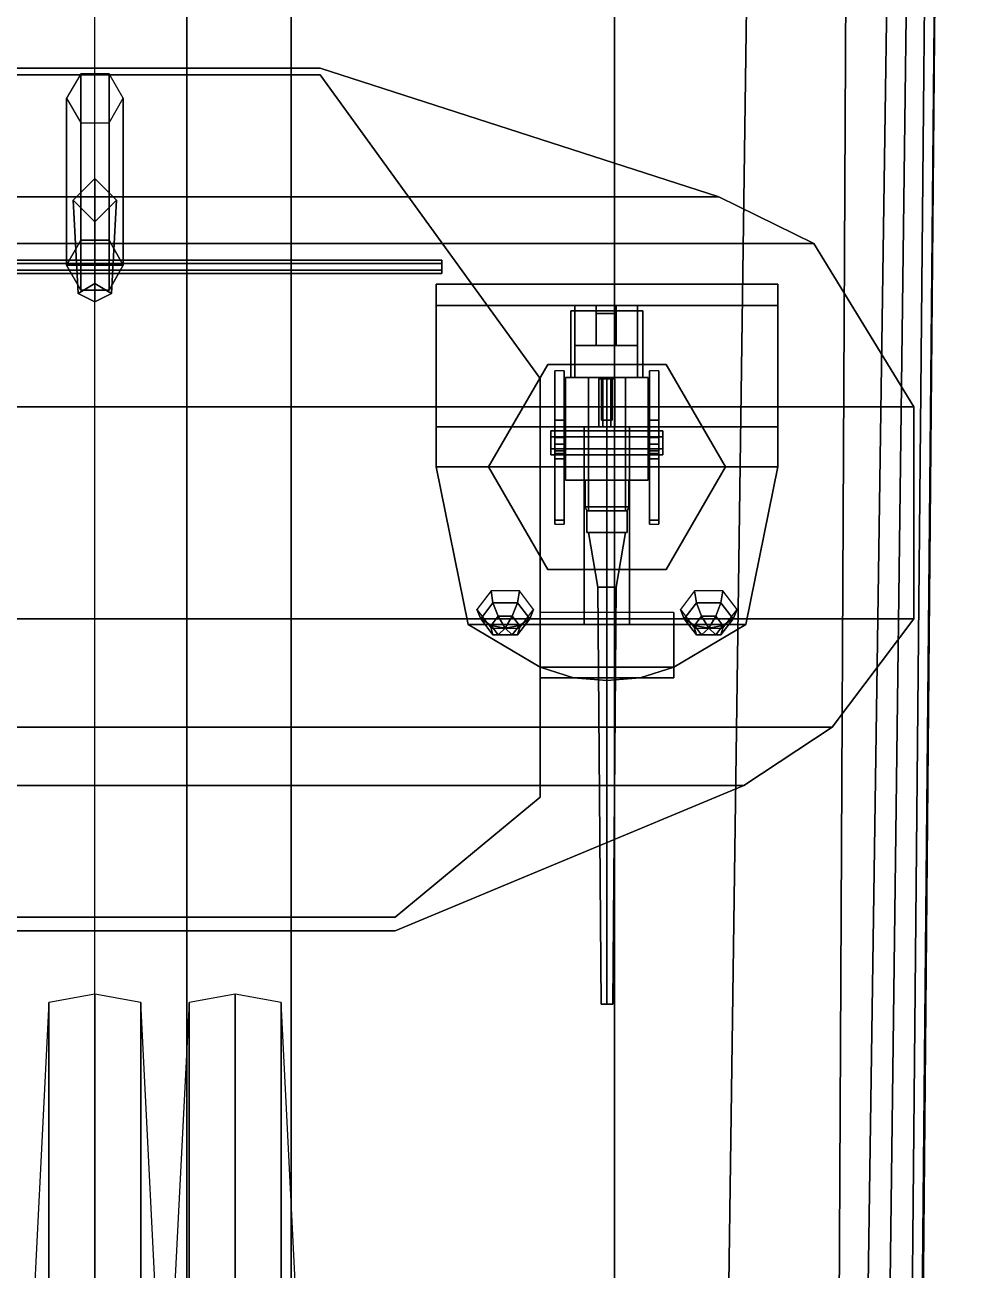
# Model space of a CAD drawing. Header units: millimetres. Extents: x -41 to 37, y -61 to 81.
# Drawn here: x -0.42 to 5.31, y -19.18 to -11.72 of the extents above; entities that cross this region are included whole.
import ezdxf

# ---------------------------------------------------------------- set-up
doc = ezdxf.new("R2010")
doc.units = ezdxf.units.MM
for name, color, linetype in [('barrel', 1, 'Continuous'), ('drawing', 9, 'Continuous'), ('h1_2', 7, 'Continuous'), ('h2_2', 4, 'Continuous'), ('sleeve', 5, 'Continuous'), ('turret', 2, 'Continuous')]:
    doc.layers.add(name, color=color, linetype=linetype)
picture_1 = doc.add_image_def('image1.gif', size_in_pixel=(2365, 2885))

msp = doc.modelspace()

# ---------------------------------------------------------------- linework, layer by layer
at = {"layer": 'barrel'}
for points in [[(3.006, -13.402, 7.028), (3.006, -13.402, 6.572), (2.878, -13.402, 6.572), (2.878, -13.402, 7.028)], [(2.878, -13.402, 6.572), (2.878, -13.642, 6.572), (2.878, -13.642, 7.028), (2.878, -13.402, 7.028)], [(3.006, -13.402, 6.572), (3.006, -13.642, 6.572), (2.878, -13.642, 6.572), (2.878, -13.402, 6.572)], [(2.878, -13.402, 7.028), (2.878, -13.642, 7.028), (3.006, -13.642, 7.028), (3.006, -13.402, 7.028)], [(3.006, -13.642, 7.028), (3.006, -13.642, 6.572), (3.006, -13.402, 6.572), (3.006, -13.402, 7.028)], [(3.126, -13.402, 6.572), (3.126, -13.642, 6.572), (3.126, -13.642, 7.028), (3.126, -13.402, 7.028)], [(3.254, -13.402, 7.028), (3.254, -13.402, 6.572), (3.126, -13.402, 6.572), (3.126, -13.402, 7.028)], [(3.254, -13.402, 6.572), (3.254, -13.642, 6.572), (3.126, -13.642, 6.572), (3.126, -13.402, 6.572)], [(3.126, -13.402, 7.028), (3.126, -13.642, 7.028), (3.254, -13.642, 7.028), (3.254, -13.402, 7.028)], [(3.254, -13.642, 7.028), (3.254, -13.642, 6.572), (3.254, -13.402, 6.572), (3.254, -13.402, 7.028)], [(3.126, -13.45, 6.572), (3.126, -13.642, 6.572), (3.006, -13.642, 6.572), (3.006, -13.45, 6.572)], [(3.126, -13.45, 6.636), (3.126, -13.45, 6.572), (3.006, -13.45, 6.572), (3.006, -13.45, 6.636)], [(3.006, -13.45, 6.636), (3.006, -13.642, 6.636), (3.126, -13.642, 6.636), (3.126, -13.45, 6.636)], [(2.878, -13.642, 6.572), (2.878, -13.834, 6.572), (2.878, -13.834, 7.028), (2.878, -13.642, 7.028)], [(3.254, -13.642, 6.572), (3.254, -13.834, 6.572), (2.878, -13.834, 6.572), (2.878, -13.642, 6.572)], [(2.878, -13.642, 7.028), (2.878, -13.834, 7.028), (3.254, -13.834, 7.028), (3.254, -13.642, 7.028)], [(3.126, -13.642, 7.028), (3.126, -13.642, 6.636), (3.006, -13.642, 6.636), (3.002, -13.642, 7.028)], [(3.254, -13.834, 7.028), (3.254, -13.834, 6.572), (3.254, -13.642, 6.572), (3.254, -13.642, 7.028)], [(2.878, -13.834, 7.028), (2.878, -13.834, 6.572), (3.254, -13.834, 6.572), (3.254, -13.834, 7.028)], [(2.9591, -14.634, 6.692), (2.9591, -14.634, 6.82), (2.9591, -13.834, 6.82), (2.9591, -13.834, 6.692)], [(3.07, -14.634, 6.628), (2.9591, -14.634, 6.692), (2.9591, -13.834, 6.692), (3.07, -13.834, 6.628)], [(2.9591, -14.634, 6.82), (3.07, -14.634, 6.884), (3.07, -13.834, 6.884), (2.9591, -13.834, 6.82)], [(3.07, -14.09, 6.892), (3.038, -14.09, 6.924), (3.038, -13.834, 6.924), (3.07, -13.834, 6.892)], [(3.038, -14.09, 6.924), (3.07, -14.09, 6.956), (3.07, -13.834, 6.956), (3.038, -13.834, 6.924)], [(3.102, -14.09, 6.924), (3.07, -14.09, 6.892), (3.07, -13.834, 6.892), (3.102, -13.834, 6.924)], [(3.07, -14.09, 6.956), (3.102, -14.09, 6.924), (3.102, -13.834, 6.924), (3.07, -13.834, 6.956)], [(3.1809, -14.634, 6.692), (3.07, -14.634, 6.628), (3.07, -13.834, 6.628), (3.1809, -13.834, 6.692)], [(3.07, -14.634, 6.884), (3.1809, -14.634, 6.82), (3.1809, -13.834, 6.82), (3.07, -13.834, 6.884)], [(3.1809, -14.634, 6.82), (3.1809, -14.634, 6.692), (3.1809, -13.834, 6.692), (3.1809, -13.834, 6.82)], [(3.0146, -15.09, 6.788), (3.07, -15.09, 6.82), (3.07, -14.762, 6.884), (2.9591, -14.762, 6.82)], [(3.0146, -15.09, 6.724), (3.0146, -15.09, 6.788), (2.9591, -14.762, 6.82), (2.9591, -14.762, 6.692)], [(3.07, -15.09, 6.692), (3.0146, -15.09, 6.724), (2.9591, -14.762, 6.692), (3.07, -14.762, 6.628)], [(3.1254, -15.09, 6.724), (3.07, -15.09, 6.692), (3.07, -14.762, 6.628), (3.1809, -14.762, 6.692)], [(3.07, -15.09, 6.82), (3.1254, -15.09, 6.788), (3.1809, -14.762, 6.82), (3.07, -14.762, 6.884)], [(3.1254, -15.09, 6.788), (3.1254, -15.09, 6.724), (3.1809, -14.762, 6.692), (3.1809, -14.762, 6.82)], [(3.0146, -15.09, 6.724), (3.07, -15.09, 6.692), (3.07, -17.59, 6.716), (3.0354, -17.59, 6.736)], [(3.0146, -15.09, 6.788), (3.0146, -15.09, 6.724), (3.0354, -17.59, 6.736), (3.0354, -17.59, 6.776)], [(3.07, -15.09, 6.82), (3.0146, -15.09, 6.788), (3.0354, -17.59, 6.776), (3.07, -17.59, 6.796)], [(3.07, -15.09, 6.692), (3.1254, -15.09, 6.724), (3.1046, -17.59, 6.736), (3.07, -17.59, 6.716)], [(3.1254, -15.09, 6.788), (3.07, -15.09, 6.82), (3.07, -17.59, 6.796), (3.1046, -17.59, 6.776)], [(3.1254, -15.09, 6.724), (3.1254, -15.09, 6.788), (3.1046, -17.59, 6.776), (3.1046, -17.59, 6.736)], [(3.1046, -17.59, 6.736), (3.0354, -17.59, 6.776), (3.0354, -17.59, 6.736), (3.07, -17.59, 6.716)], [(3.1046, -17.59, 6.776), (3.07, -17.59, 6.796), (3.0354, -17.59, 6.776), (3.1046, -17.59, 6.736)]]:
    msp.add_3dface(points, dxfattribs=at)
at = {"layer": 'h1_2'}
for points in [[(-5.0992, -4.3979, 2.6441), (-4.9663, -19.4109, 2.6441), (4.9663, -19.4109, 2.6441), (5.0992, -4.3979, 2.6441)], [(0.5508, -4.3979, -3.5945), (0.5508, -19.4109, -3.4616), (0, -19.4109, -3.623), (0, -4.3979, -3.623)], [(1.1775, -4.3979, -3.4901), (1.1775, -19.4109, -3.2622), (0.5508, -19.4109, -3.4616), (0.5508, -4.3979, -3.5945)], [(3.1146, -4.3979, -3.0248), (3.1146, -19.4109, -2.6545), (1.1775, -19.4109, -3.2622), (1.1775, -4.3979, -3.4901)], [(4.0072, -4.3979, -2.6735), (3.7983, -19.4109, -2.3411), (3.1146, -19.4109, -2.6545), (3.1146, -4.3979, -3.0248)], [(4.5389, -4.3979, -2.2082), (4.463, -19.4109, -1.7619), (3.7983, -19.4109, -2.3411), (4.0072, -4.3979, -2.6735)], [(4.8523, -4.3979, -1.6574), (4.6339, -19.4109, -1.534), (4.463, -19.4109, -1.7619), (4.5389, -4.3979, -2.2082)], [(4.9568, -4.3979, -1.3441), (4.7668, -19.4109, -1.2871), (4.6339, -19.4109, -1.534), (4.8523, -4.3979, -1.6574)], [(5.0422, -4.3979, -0.8218), (4.8998, -19.4109, -0.5654), (4.7668, -19.4109, -1.2871), (4.9568, -4.3979, -1.3441)], [(4.9663, -19.4109, 2.6441), (4.8998, -19.4109, -0.5654), (5.0422, -4.3979, -0.8218), (5.0992, -4.3979, 2.6441)], [(5.1, -4.4, 2.8401), (5.1, -4.4, 3.94), (4.96, -19.41, 3.94), (4.96, -19.41, 2.84)], [(4.96, -19.41, 2.84), (4.96, -19.41, 3.94), (5.1, -4.4, 3.94), (5.1, -4.4, 2.8401)], [(-1.35, -11.98, 5.1), (-3.75, -12.75, 5.1), (3.74, -12.75, 5.1), (1.35, -11.98, 5.1)], [(1.35, -11.98, 5.1), (1.35, -11.98, 6.08), (-1.35, -11.98, 6.08), (-1.35, -11.98, 5.1)], [(-1.35, -11.98, 5.1), (-1.35, -11.98, 6.08), (1.35, -11.98, 6.08), (1.35, -11.98, 5.1)], [(-0.085, -12.0128, 5.1), (-0.17, -12.16, 5.1), (-0.17, -13.16, 13.83), (-0.085, -13.01, 13.83)], [(0.085, -12.0128, 5.1), (-0.085, -12.0128, 5.1), (-0.085, -13.01, 13.83), (0.085, -13.01, 13.83)], [(0.17, -12.16, 5.1), (0.085, -12.0128, 5.1), (0.085, -13.01, 13.83), (0.17, -13.16, 13.83)], [(3.74, -12.75, 5.1), (3.74, -12.75, 6.08), (1.35, -11.98, 6.08), (1.35, -11.98, 5.1)], [(1.35, -11.98, 5.1), (1.35, -11.98, 6.08), (3.74, -12.75, 6.08), (3.74, -12.75, 5.1)], [(-1.35, -12.02, 5.1), (1.35, -12.02, 5.1), (1.35, -12.02, 2.64), (-1.35, -12.02, 2.64)], [(1.35, -12.02, 5.1), (2.67, -13.84, 5.1), (2.67, -13.84, 2.64), (1.35, -12.02, 2.64)], [(-0.17, -12.16, 5.1), (-0.085, -12.3072, 5.1), (-0.085, -13.31, 13.83), (-0.17, -13.16, 13.83)], [(0.085, -12.3072, 5.1), (0.17, -12.16, 5.1), (0.17, -13.16, 13.83), (0.085, -13.31, 13.83)], [(-0.085, -12.3072, 5.1), (0.085, -12.3072, 5.1), (0.085, -13.31, 13.83), (-0.085, -13.31, 13.83)], [(0, -12.64, 12.75), (-0.13, -12.77, 12.75), (-0.1, -13.33, 20.96), (0, -13.27, 20.96)], [(0, -12.9, 12.75), (-0.13, -12.77, 12.75), (0, -12.64, 12.75), (0.13, -12.77, 12.75)], [(0.13, -12.77, 12.75), (0, -12.64, 12.75), (0, -13.27, 20.96), (0.1, -13.33, 20.96)], [(-3.74, -12.75, 5.1), (-4.31, -13.03, 5.1), (4.31, -13.03, 5.1), (3.74, -12.75, 5.1)], [(4.31, -13.03, 5.1), (4.31, -13.03, 6.08), (3.74, -12.75, 6.08), (3.74, -12.75, 5.1)], [(3.74, -12.75, 5.1), (3.74, -12.75, 6.08), (4.31, -13.03, 6.08), (4.31, -13.03, 5.1)], [(-0.13, -12.77, 12.75), (0, -12.9, 12.75), (0, -13.38, 20.96), (-0.1, -13.33, 20.96)], [(0, -12.9, 12.75), (0.13, -12.77, 12.75), (0.1, -13.33, 20.96), (0, -13.38, 20.96)], [(-4.31, -13.03, 5.1), (-4.91, -14.01, 5.1), (4.91, -14.01, 5.1), (4.31, -13.03, 5.1)], [(0.17, -13.16, 13.83), (0.085, -13.01, 13.83), (-0.085, -13.01, 13.83), (-0.17, -13.16, 13.83)], [(4.31, -13.03, 5.1), (4.31, -13.03, 6.08), (4.91, -14.01, 6.08), (4.91, -14.01, 5.1)], [(4.91, -14.01, 5.1), (4.91, -14.01, 6.08), (4.31, -13.03, 6.08), (4.31, -13.03, 5.1)], [(2.08, -13.13, 18.62), (2.08, -13.15, 18.5854), (-2.08, -13.15, 18.5854), (-2.08, -13.13, 18.62)], [(2.08, -13.15, 18.6546), (2.08, -13.13, 18.62), (-2.08, -13.13, 18.62), (-2.08, -13.15, 18.6546)], [(2.08, -13.19, 18.5854), (2.08, -13.15, 18.5854), (2.08, -13.13, 18.62), (2.08, -13.21, 18.62)], [(2.08, -13.21, 18.62), (2.08, -13.13, 18.62), (2.08, -13.15, 18.6546), (2.08, -13.19, 18.6546)], [(2.08, -13.15, 18.5854), (2.08, -13.19, 18.5854), (-2.08, -13.19, 18.5854), (-2.08, -13.15, 18.5854)], [(2.08, -13.19, 18.6546), (2.08, -13.15, 18.6546), (-2.08, -13.15, 18.6546), (-2.08, -13.19, 18.6546)], [(2.08, -13.19, 18.5854), (2.08, -13.21, 18.62), (-2.08, -13.21, 18.62), (-2.08, -13.19, 18.5854)], [(2.08, -13.21, 18.62), (2.08, -13.19, 18.6546), (-2.08, -13.19, 18.6546), (-2.08, -13.21, 18.62)], [(0.085, -13.31, 13.83), (0.17, -13.16, 13.83), (-0.17, -13.16, 13.83), (-0.085, -13.31, 13.83)], [(0.1, -13.33, 20.96), (0, -13.27, 20.96), (-0.1, -13.33, 20.96), (0, -13.38, 20.96)], [(2.67, -13.84, 5.1), (2.67, -16.35, 5.1), (2.67, -16.35, 2.64), (2.67, -13.84, 2.64)], [(-4.91, -14.01, 5.1), (-4.91, -15.28, 5.1), (4.91, -15.28, 5.1), (4.91, -14.01, 5.1)], [(4.91, -14.01, 5.1), (4.91, -14.01, 6.08), (4.91, -15.28, 6.08), (4.91, -15.28, 5.1)], [(4.91, -15.28, 5.1), (4.91, -15.28, 6.08), (4.91, -14.01, 6.08), (4.91, -14.01, 5.1)], [(-4.91, -15.28, 5.1), (-4.42, -15.93, 5.1), (4.42, -15.93, 5.1), (4.91, -15.28, 5.1)], [(4.42, -15.93, 5.1), (4.42, -15.93, 6.08), (4.91, -15.28, 6.08), (4.91, -15.28, 5.1)], [(4.91, -15.28, 5.1), (4.91, -15.28, 6.08), (4.42, -15.93, 6.08), (4.42, -15.93, 5.1)], [(-4.42, -15.93, 5.1), (-3.89, -16.28, 5.1), (3.89, -16.28, 5.1), (4.42, -15.93, 5.1)], [(3.89, -16.28, 5.1), (3.89, -16.28, 6.08), (4.42, -15.93, 6.08), (4.42, -15.93, 5.1)], [(4.42, -15.93, 5.1), (4.42, -15.93, 6.08), (3.89, -16.28, 6.08), (3.89, -16.28, 5.1)], [(-3.89, -16.28, 5.1), (-1.8, -17.15, 5.1), (1.8, -17.15, 5.1), (3.89, -16.28, 5.1)], [(3.89, -16.28, 5.1), (3.89, -16.28, 6.08), (1.8, -17.15, 6.08), (1.8, -17.15, 5.1)], [(1.8, -17.15, 5.1), (1.8, -17.15, 6.08), (3.89, -16.28, 6.08), (3.89, -16.28, 5.1)], [(2.67, -16.35, 5.1), (1.8, -17.07, 5.1), (1.8, -17.07, 2.64), (2.67, -16.35, 2.64)], [(-1.8, -17.07, 2.64), (1.8, -17.07, 2.64), (1.8, -17.07, 5.1), (-1.8, -17.07, 5.1)], [(1.8, -17.15, 5.1), (1.8, -17.15, 6.08), (-1.8, -17.15, 6.08), (-1.8, -17.15, 5.1)], [(-1.8, -17.15, 5.1), (-1.8, -17.15, 6.08), (1.8, -17.15, 6.08), (1.8, -17.15, 5.1)]]:
    msp.add_3dface(points, dxfattribs=at)
at = {"layer": 'h2_2'}
msp.add_3dface([(-0.5508, -4.3979, -3.5945), (-0.5508, -19.4109, -3.4616), (0, -19.4109, -3.623), (0, -4.3979, -3.623)], dxfattribs=at)
at = {"layer": 'sleeve'}
for points in [[(2.854, -13.434, 6.436), (2.854, -13.834, 6.436), (2.854, -13.834, 6.572), (2.854, -13.434, 6.572)], [(3.286, -13.434, 6.436), (3.286, -13.834, 6.436), (2.854, -13.834, 6.436), (2.854, -13.434, 6.436)], [(3.286, -13.434, 6.572), (3.286, -13.434, 6.436), (2.854, -13.434, 6.436), (2.854, -13.434, 6.572)], [(2.854, -13.434, 6.572), (2.854, -13.834, 6.572), (3.286, -13.834, 6.572), (3.286, -13.434, 6.572)], [(3.286, -13.834, 6.572), (3.286, -13.834, 6.436), (3.286, -13.434, 6.436), (3.286, -13.434, 6.572)], [(2.822, -13.834, 6.468), (2.822, -14.45, 6.468), (2.822, -14.45, 6.924), (2.822, -13.834, 6.924)], [(3.318, -13.834, 6.924), (3.318, -13.834, 6.468), (2.822, -13.834, 6.468), (2.822, -13.834, 6.924)], [(3.318, -13.834, 6.468), (3.318, -14.45, 6.468), (2.822, -14.45, 6.468), (2.822, -13.834, 6.468)], [(2.822, -13.834, 6.924), (2.822, -14.45, 6.924), (3.318, -14.45, 6.924), (3.318, -13.834, 6.924)], [(2.854, -13.834, 6.572), (2.854, -13.834, 6.436), (3.286, -13.834, 6.436), (3.286, -13.834, 6.572)], [(3.022, -13.842, 6.924), (3.118, -13.842, 6.924), (3.094, -13.842, 6.8824), (3.046, -13.842, 6.8824)], [(3.046, -13.842, 6.9656), (3.094, -13.842, 6.9656), (3.118, -13.842, 6.924), (3.022, -13.842, 6.924)], [(3.046, -14.13, 6.8824), (3.022, -14.13, 6.924), (3.022, -13.842, 6.924), (3.046, -13.842, 6.8824)], [(3.022, -14.13, 6.924), (3.046, -14.13, 6.9656), (3.046, -13.842, 6.9656), (3.022, -13.842, 6.924)], [(3.094, -14.13, 6.8824), (3.046, -14.13, 6.8824), (3.046, -13.842, 6.8824), (3.094, -13.842, 6.8824)], [(3.046, -14.13, 6.9656), (3.094, -14.13, 6.9656), (3.094, -13.842, 6.9656), (3.046, -13.842, 6.9656)], [(3.118, -14.13, 6.924), (3.094, -14.13, 6.8824), (3.094, -13.842, 6.8824), (3.118, -13.842, 6.924)], [(3.094, -14.13, 6.9656), (3.118, -14.13, 6.924), (3.118, -13.842, 6.924), (3.094, -13.842, 6.9656)], [(3.318, -14.45, 6.924), (3.318, -14.45, 6.468), (3.318, -13.834, 6.468), (3.318, -13.834, 6.924)], [(2.734, -14.19, 6.6776), (2.734, -14.262, 6.6776), (2.734, -14.298, 6.74), (2.734, -14.154, 6.74)], [(2.734, -14.154, 6.74), (2.734, -14.298, 6.74), (2.734, -14.262, 6.8024), (2.734, -14.19, 6.8024)], [(2.734, -14.19, 6.6776), (2.734, -14.154, 6.74), (3.406, -14.154, 6.74), (3.406, -14.19, 6.6776)], [(2.734, -14.154, 6.74), (2.734, -14.19, 6.8024), (3.406, -14.19, 6.8024), (3.406, -14.154, 6.74)], [(3.046, -14.13, 6.8824), (3.094, -14.13, 6.8824), (3.118, -14.13, 6.924), (3.022, -14.13, 6.924)], [(3.022, -14.13, 6.924), (3.118, -14.13, 6.924), (3.094, -14.13, 6.9656), (3.046, -14.13, 6.9656)], [(3.406, -14.154, 6.74), (3.406, -14.298, 6.74), (3.406, -14.262, 6.6776), (3.406, -14.19, 6.6776)], [(3.406, -14.19, 6.8024), (3.406, -14.262, 6.8024), (3.406, -14.298, 6.74), (3.406, -14.154, 6.74)], [(2.734, -14.262, 6.6776), (2.734, -14.19, 6.6776), (3.406, -14.19, 6.6776), (3.406, -14.262, 6.6776)], [(2.734, -14.19, 6.8024), (2.734, -14.262, 6.8024), (3.406, -14.262, 6.8024), (3.406, -14.19, 6.8024)], [(2.734, -14.298, 6.74), (2.734, -14.262, 6.6776), (3.406, -14.262, 6.6776), (3.406, -14.298, 6.74)], [(2.734, -14.262, 6.8024), (2.734, -14.298, 6.74), (3.406, -14.298, 6.74), (3.406, -14.262, 6.8024)], [(2.822, -14.45, 6.924), (2.822, -14.45, 6.468), (3.318, -14.45, 6.468), (3.318, -14.45, 6.924)], [(2.9384, -14.61, 6.832), (3.07, -14.61, 6.908), (3.07, -14.45, 6.908), (2.9384, -14.45, 6.832)], [(2.9384, -14.61, 6.68), (2.9384, -14.61, 6.832), (2.9384, -14.45, 6.832), (2.9384, -14.45, 6.68)], [(3.07, -14.61, 6.604), (2.9384, -14.61, 6.68), (2.9384, -14.45, 6.68), (3.07, -14.45, 6.604)], [(3.2016, -14.61, 6.68), (3.07, -14.61, 6.604), (3.07, -14.45, 6.604), (3.2016, -14.45, 6.68)], [(3.07, -14.61, 6.908), (3.2016, -14.61, 6.832), (3.2016, -14.45, 6.832), (3.07, -14.45, 6.908)], [(3.2016, -14.61, 6.832), (3.2016, -14.61, 6.68), (3.2016, -14.45, 6.68), (3.2016, -14.45, 6.832)], [(2.9488, -14.634, 6.826), (3.07, -14.634, 6.896), (3.07, -14.61, 6.908), (2.9384, -14.61, 6.832)], [(2.9488, -14.634, 6.686), (2.9488, -14.634, 6.826), (2.9384, -14.61, 6.832), (2.9384, -14.61, 6.68)], [(3.07, -14.634, 6.616), (2.9488, -14.634, 6.686), (2.9384, -14.61, 6.68), (3.07, -14.61, 6.604)], [(3.1912, -14.634, 6.686), (3.07, -14.634, 6.616), (3.07, -14.61, 6.604), (3.2016, -14.61, 6.68)], [(3.07, -14.634, 6.896), (3.1912, -14.634, 6.826), (3.2016, -14.61, 6.832), (3.07, -14.61, 6.908)], [(3.1912, -14.634, 6.826), (3.1912, -14.634, 6.686), (3.2016, -14.61, 6.68), (3.2016, -14.61, 6.832)], [(2.9488, -14.762, 6.826), (3.07, -14.762, 6.896), (3.07, -14.634, 6.896), (2.9488, -14.634, 6.826)], [(2.9488, -14.762, 6.686), (2.9488, -14.762, 6.826), (2.9488, -14.634, 6.826), (2.9488, -14.634, 6.686)], [(3.07, -14.762, 6.616), (2.9488, -14.762, 6.686), (2.9488, -14.634, 6.686), (3.07, -14.634, 6.616)], [(3.1912, -14.762, 6.686), (3.07, -14.762, 6.616), (3.07, -14.634, 6.616), (3.1912, -14.634, 6.686)], [(3.07, -14.762, 6.896), (3.1912, -14.762, 6.826), (3.1912, -14.634, 6.826), (3.07, -14.634, 6.896)], [(3.1912, -14.762, 6.826), (3.1912, -14.762, 6.686), (3.1912, -14.634, 6.686), (3.1912, -14.634, 6.826)], [(3.07, -14.762, 6.616), (3.1912, -14.762, 6.686), (3.1912, -14.762, 6.826), (2.9488, -14.762, 6.686)], [(2.9488, -14.762, 6.686), (3.1912, -14.762, 6.826), (3.07, -14.762, 6.896), (2.9488, -14.762, 6.826)]]:
    msp.add_3dface(points, dxfattribs=at)
at = {"layer": 'turret'}
for points in [[(2.046, -13.274, 7.244), (2.046, -14.37, 7.116), (2.046, -14.37, 5.26), (2.046, -13.402, 5.26)], [(2.046, -13.402, 5.26), (2.046, -14.37, 5.26), (2.046, -14.37, 7.116), (2.046, -13.274, 7.244)], [(4.094, -13.274, 7.244), (4.094, -14.13, 7.144), (2.046, -14.13, 7.144), (2.046, -13.274, 7.244)], [(2.046, -13.274, 7.244), (2.046, -14.13, 7.144), (4.094, -14.13, 7.144), (4.094, -13.274, 7.244)], [(4.094, -13.402, 5.26), (4.094, -14.37, 5.26), (4.094, -14.37, 7.116), (4.094, -13.274, 7.244)], [(4.094, -13.274, 7.244), (4.094, -14.37, 7.116), (4.094, -14.37, 5.26), (4.094, -13.402, 5.26)], [(4.094, -13.402, 5.26), (4.094, -14.37, 5.26), (2.046, -14.37, 5.26), (2.046, -13.402, 5.26)], [(2.046, -13.402, 5.26), (2.046, -14.37, 5.26), (4.094, -14.37, 5.26), (4.094, -13.402, 5.26)], [(2.715, -13.7551, 5.1), (2.36, -14.37, 5.1), (2.36, -14.37, 5.26), (2.715, -13.7551, 5.26)], [(3.425, -13.7551, 5.1), (2.715, -13.7551, 5.1), (2.715, -13.7551, 5.26), (3.425, -13.7551, 5.26)], [(2.814, -14.274, 6.212), (2.814, -13.794, 5.26), (2.758, -13.794, 5.26), (2.758, -14.274, 6.212)], [(2.758, -13.794, 5.26), (2.758, -14.714, 5.26), (2.758, -14.69, 6.036), (2.758, -14.274, 6.212)], [(2.814, -14.69, 6.036), (2.814, -14.714, 5.26), (2.814, -13.794, 5.26), (2.814, -14.274, 6.212)], [(3.326, -13.794, 5.26), (3.326, -14.714, 5.26), (3.326, -14.69, 6.036), (3.326, -14.274, 6.212)], [(3.382, -14.274, 6.212), (3.382, -13.794, 5.26), (3.326, -13.794, 5.26), (3.326, -14.274, 6.212)], [(3.382, -14.69, 6.036), (3.382, -14.714, 5.26), (3.382, -13.794, 5.26), (3.382, -14.274, 6.212)], [(3.78, -14.37, 5.1), (3.425, -13.7551, 5.1), (3.425, -13.7551, 5.26), (3.78, -14.37, 5.26)], [(2.814, -14.09, 6.732), (2.814, -14.274, 6.308), (2.758, -14.274, 6.308), (2.758, -14.09, 6.732)], [(2.758, -14.274, 6.308), (2.758, -14.69, 6.308), (2.758, -14.322, 6.732), (2.758, -14.09, 6.732)], [(2.758, -14.09, 6.732), (2.758, -14.322, 6.732), (2.758, -14.29, 6.804), (2.758, -14.13, 6.78)], [(2.814, -14.13, 6.78), (2.814, -14.09, 6.732), (2.758, -14.09, 6.732), (2.758, -14.13, 6.78)], [(2.814, -14.322, 6.732), (2.814, -14.69, 6.308), (2.814, -14.274, 6.308), (2.814, -14.09, 6.732)], [(2.814, -14.29, 6.804), (2.814, -14.322, 6.732), (2.814, -14.09, 6.732), (2.814, -14.13, 6.78)], [(3.382, -14.13, 6.78), (3.382, -14.09, 6.732), (3.326, -14.09, 6.732), (3.326, -14.13, 6.78)], [(3.326, -14.09, 6.732), (3.326, -14.322, 6.732), (3.326, -14.29, 6.804), (3.326, -14.13, 6.78)], [(3.326, -14.274, 6.308), (3.326, -14.69, 6.308), (3.326, -14.322, 6.732), (3.326, -14.09, 6.732)], [(3.382, -14.09, 6.732), (3.382, -14.274, 6.308), (3.326, -14.274, 6.308), (3.326, -14.09, 6.732)], [(3.382, -14.29, 6.804), (3.382, -14.322, 6.732), (3.382, -14.09, 6.732), (3.382, -14.13, 6.78)], [(3.382, -14.322, 6.732), (3.382, -14.69, 6.308), (3.382, -14.274, 6.308), (3.382, -14.09, 6.732)], [(2.046, -14.13, 7.144), (2.046, -14.37, 7.116), (2.934, -14.37, 7.116), (2.934, -14.13, 7.144)], [(2.934, -14.13, 7.144), (2.934, -14.37, 7.116), (2.046, -14.37, 7.116), (2.046, -14.13, 7.144)], [(2.758, -14.13, 6.78), (2.758, -14.29, 6.804), (2.758, -14.234, 6.836), (2.758, -14.194, 6.828)], [(2.814, -14.194, 6.828), (2.814, -14.13, 6.78), (2.758, -14.13, 6.78), (2.758, -14.194, 6.828)], [(2.814, -14.234, 6.836), (2.814, -14.29, 6.804), (2.814, -14.13, 6.78), (2.814, -14.194, 6.828)], [(3.206, -14.13, 7.144), (3.206, -14.37, 7.116), (4.094, -14.37, 7.116), (4.094, -14.13, 7.144)], [(4.094, -14.13, 7.144), (4.094, -14.37, 7.116), (3.206, -14.37, 7.116), (3.206, -14.13, 7.144)], [(3.382, -14.194, 6.828), (3.382, -14.13, 6.78), (3.326, -14.13, 6.78), (3.326, -14.194, 6.828)], [(3.326, -14.13, 6.78), (3.326, -14.29, 6.804), (3.326, -14.234, 6.836), (3.326, -14.194, 6.828)], [(3.382, -14.234, 6.836), (3.382, -14.29, 6.804), (3.382, -14.13, 6.78), (3.382, -14.194, 6.828)], [(2.758, -14.194, 6.828), (2.758, -14.234, 6.836), (2.814, -14.234, 6.836), (2.814, -14.194, 6.828)], [(2.758, -14.234, 6.836), (2.758, -14.29, 6.804), (2.814, -14.29, 6.804), (2.814, -14.234, 6.836)], [(3.326, -14.194, 6.828), (3.326, -14.234, 6.836), (3.382, -14.234, 6.836), (3.382, -14.194, 6.828)], [(3.326, -14.234, 6.836), (3.326, -14.29, 6.804), (3.382, -14.29, 6.804), (3.382, -14.234, 6.836)], [(2.814, -14.274, 6.308), (2.814, -14.274, 6.212), (2.758, -14.274, 6.212), (2.758, -14.274, 6.308)], [(2.758, -14.274, 6.212), (2.758, -14.69, 6.036), (2.758, -14.69, 6.308), (2.758, -14.274, 6.308)], [(2.758, -14.29, 6.804), (2.758, -14.322, 6.732), (2.814, -14.322, 6.732), (2.814, -14.29, 6.804)], [(2.758, -14.322, 6.732), (2.758, -14.69, 6.308), (2.814, -14.69, 6.308), (2.814, -14.322, 6.732)], [(2.814, -14.69, 6.308), (2.814, -14.69, 6.036), (2.814, -14.274, 6.212), (2.814, -14.274, 6.308)], [(3.382, -14.274, 6.308), (3.382, -14.274, 6.212), (3.326, -14.274, 6.212), (3.326, -14.274, 6.308)], [(3.326, -14.274, 6.212), (3.326, -14.69, 6.036), (3.326, -14.69, 6.308), (3.326, -14.274, 6.308)], [(3.326, -14.29, 6.804), (3.326, -14.322, 6.732), (3.382, -14.322, 6.732), (3.382, -14.29, 6.804)], [(3.326, -14.322, 6.732), (3.326, -14.69, 6.308), (3.382, -14.69, 6.308), (3.382, -14.322, 6.732)], [(3.382, -14.69, 6.308), (3.382, -14.69, 6.036), (3.382, -14.274, 6.212), (3.382, -14.274, 6.308)], [(2.934, -14.37, 7.116), (2.934, -15.314, 6.3), (2.238, -15.314, 6.3), (2.046, -14.37, 7.116)], [(2.046, -14.37, 7.116), (2.238, -15.314, 6.3), (2.934, -15.314, 6.3), (2.934, -14.37, 7.116)], [(2.046, -14.37, 5.26), (2.238, -15.314, 5.26), (2.238, -15.314, 6.3), (2.046, -14.37, 7.116)], [(2.046, -14.37, 7.116), (2.238, -15.314, 6.3), (2.238, -15.314, 5.26), (2.046, -14.37, 5.26)], [(2.046, -14.37, 7.116), (2.238, -15.314, 6.3), (2.238, -15.314, 5.26), (2.046, -14.37, 5.26)], [(2.046, -14.37, 5.26), (2.238, -15.314, 5.26), (2.238, -15.314, 6.3), (2.046, -14.37, 7.116)], [(4.094, -14.37, 5.26), (3.902, -15.314, 5.26), (2.238, -15.314, 5.26), (2.046, -14.37, 5.26)], [(2.046, -14.37, 5.26), (2.238, -15.314, 5.26), (3.902, -15.314, 5.26), (4.094, -14.37, 5.26)], [(2.36, -14.37, 5.1), (2.715, -14.9849, 5.1), (2.715, -14.9849, 5.26), (2.36, -14.37, 5.26)], [(3.206, -14.37, 7.116), (3.206, -15.314, 6.3), (3.902, -15.314, 6.3), (4.094, -14.37, 7.116)], [(4.094, -14.37, 7.116), (3.902, -15.314, 6.3), (3.206, -15.314, 6.3), (3.206, -14.37, 7.116)], [(3.425, -14.9849, 5.1), (3.78, -14.37, 5.1), (3.78, -14.37, 5.26), (3.425, -14.9849, 5.26)], [(4.094, -14.37, 5.26), (3.902, -15.314, 5.26), (3.902, -15.314, 6.3), (4.094, -14.37, 7.116)], [(4.094, -14.37, 7.116), (3.902, -15.314, 6.3), (3.902, -15.314, 5.26), (4.094, -14.37, 5.26)], [(4.094, -14.37, 7.116), (3.902, -15.314, 6.3), (3.902, -15.314, 5.26), (4.094, -14.37, 5.26)], [(4.094, -14.37, 5.26), (3.902, -15.314, 5.26), (3.902, -15.314, 6.3), (4.094, -14.37, 7.116)], [(2.758, -14.69, 6.036), (2.758, -14.714, 5.26), (2.814, -14.714, 5.26), (2.814, -14.69, 6.036)], [(2.758, -14.69, 6.308), (2.758, -14.69, 6.036), (2.814, -14.69, 6.036), (2.814, -14.69, 6.308)], [(3.326, -14.69, 6.036), (3.326, -14.714, 5.26), (3.382, -14.714, 5.26), (3.382, -14.69, 6.036)], [(3.326, -14.69, 6.308), (3.326, -14.69, 6.036), (3.382, -14.69, 6.036), (3.382, -14.69, 6.308)], [(2.715, -14.9849, 5.1), (3.425, -14.9849, 5.1), (3.425, -14.9849, 5.26), (2.715, -14.9849, 5.26)], [(2.3864, -15.1838, 6.5201), (2.375, -15.1134, 6.4685), (2.29, -15.225, 6.3725), (2.3128, -15.2804, 6.4369)], [(2.5336, -15.1838, 6.5201), (2.545, -15.1134, 6.4685), (2.375, -15.1134, 6.4685), (2.3864, -15.1838, 6.5201)], [(2.6072, -15.2804, 6.4369), (2.63, -15.225, 6.3725), (2.545, -15.1134, 6.4685), (2.5336, -15.1838, 6.5201)], [(3.6064, -15.1838, 6.5201), (3.595, -15.1134, 6.4685), (3.51, -15.225, 6.3725), (3.5328, -15.2804, 6.4369)], [(3.7536, -15.1838, 6.5201), (3.765, -15.1134, 6.4685), (3.595, -15.1134, 6.4685), (3.6064, -15.1838, 6.5201)], [(3.8272, -15.2804, 6.4369), (3.85, -15.225, 6.3725), (3.765, -15.1134, 6.4685), (3.7536, -15.1838, 6.5201)], [(2.3128, -15.2804, 6.4369), (2.29, -15.225, 6.3725), (2.375, -15.3366, 6.2765), (2.3864, -15.3771, 6.3538)], [(2.4175, -15.2652, 6.5321), (2.3864, -15.1838, 6.5201), (2.3128, -15.2804, 6.4369), (2.375, -15.321, 6.4841)], [(2.5025, -15.2652, 6.5321), (2.5336, -15.1838, 6.5201), (2.3864, -15.1838, 6.5201), (2.4175, -15.2652, 6.5321)], [(2.545, -15.321, 6.4841), (2.6072, -15.2804, 6.4369), (2.5336, -15.1838, 6.5201), (2.5025, -15.2652, 6.5321)], [(2.5336, -15.3771, 6.3538), (2.545, -15.3366, 6.2765), (2.63, -15.225, 6.3725), (2.6072, -15.2804, 6.4369)], [(3.5328, -15.2804, 6.4369), (3.51, -15.225, 6.3725), (3.595, -15.3366, 6.2765), (3.6064, -15.3771, 6.3538)], [(3.6375, -15.2652, 6.5321), (3.6064, -15.1838, 6.5201), (3.5328, -15.2804, 6.4369), (3.595, -15.321, 6.4841)], [(3.7225, -15.2652, 6.5321), (3.7536, -15.1838, 6.5201), (3.6064, -15.1838, 6.5201), (3.6375, -15.2652, 6.5321)], [(3.765, -15.321, 6.4841), (3.8272, -15.2804, 6.4369), (3.7536, -15.1838, 6.5201), (3.7225, -15.2652, 6.5321)], [(3.7536, -15.3771, 6.3538), (3.765, -15.3366, 6.2765), (3.85, -15.225, 6.3725), (3.8272, -15.2804, 6.4369)], [(2.375, -15.321, 6.4841), (2.3128, -15.2804, 6.4369), (2.3864, -15.3771, 6.3538), (2.4175, -15.3768, 6.4361)], [(2.46, -15.3359, 6.5014), (2.4175, -15.2652, 6.5321), (2.375, -15.321, 6.4841), (2.46, -15.3359, 6.5014)], [(2.46, -15.3359, 6.5014), (2.5025, -15.2652, 6.5321), (2.4175, -15.2652, 6.5321), (2.46, -15.3359, 6.5014)], [(2.46, -15.3359, 6.5014), (2.545, -15.321, 6.4841), (2.5025, -15.2652, 6.5321), (2.46, -15.3359, 6.5014)], [(2.5025, -15.3768, 6.4361), (2.5336, -15.3771, 6.3538), (2.6072, -15.2804, 6.4369), (2.545, -15.321, 6.4841)], [(2.67, -15.57, 6.084), (2.67, -15.634, 6.084), (2.67, -15.634, 6.356), (2.67, -15.242, 6.356)], [(2.67, -15.242, 6.356), (2.67, -15.634, 6.356), (3.47, -15.634, 6.356), (3.47, -15.242, 6.356)], [(3.47, -15.634, 6.356), (3.47, -15.634, 6.084), (3.47, -15.57, 6.084), (3.47, -15.242, 6.356)], [(3.595, -15.321, 6.4841), (3.5328, -15.2804, 6.4369), (3.6064, -15.3771, 6.3538), (3.6375, -15.3768, 6.4361)], [(3.68, -15.3359, 6.5014), (3.6375, -15.2652, 6.5321), (3.595, -15.321, 6.4841), (3.68, -15.3359, 6.5014)], [(3.68, -15.3359, 6.5014), (3.7225, -15.2652, 6.5321), (3.6375, -15.2652, 6.5321), (3.68, -15.3359, 6.5014)], [(3.68, -15.3359, 6.5014), (3.765, -15.321, 6.4841), (3.7225, -15.2652, 6.5321), (3.68, -15.3359, 6.5014)], [(3.7225, -15.3768, 6.4361), (3.7536, -15.3771, 6.3538), (3.8272, -15.2804, 6.4369), (3.765, -15.321, 6.4841)], [(2.238, -15.314, 6.3), (2.67, -15.57, 6.084), (3.47, -15.57, 6.084), (3.902, -15.314, 6.3)], [(3.902, -15.314, 6.3), (3.47, -15.57, 6.084), (2.67, -15.57, 6.084), (2.238, -15.314, 6.3)], [(2.238, -15.314, 5.26), (2.67, -15.57, 5.26), (3.47, -15.57, 5.26), (3.902, -15.314, 5.26)], [(2.238, -15.314, 5.26), (2.67, -15.57, 5.26), (2.67, -15.57, 6.084), (2.238, -15.314, 6.3)], [(2.238, -15.314, 6.3), (2.67, -15.57, 6.084), (2.67, -15.57, 5.26), (2.238, -15.314, 5.26)], [(2.238, -15.314, 6.3), (2.67, -15.57, 6.084), (2.67, -15.57, 5.26), (2.238, -15.314, 5.26)], [(2.238, -15.314, 5.26), (2.67, -15.57, 5.26), (2.67, -15.57, 6.084), (2.238, -15.314, 6.3)], [(2.46, -15.3359, 6.5014), (2.375, -15.321, 6.4841), (2.4175, -15.3768, 6.4361), (2.46, -15.3359, 6.5014)], [(2.3864, -15.3771, 6.3538), (2.375, -15.3366, 6.2765), (2.545, -15.3366, 6.2765), (2.5336, -15.3771, 6.3538)], [(2.4175, -15.3768, 6.4361), (2.3864, -15.3771, 6.3538), (2.5336, -15.3771, 6.3538), (2.5025, -15.3768, 6.4361)], [(2.46, -15.3359, 6.5014), (2.4175, -15.3768, 6.4361), (2.5025, -15.3768, 6.4361), (2.46, -15.3359, 6.5014)], [(2.46, -15.3359, 6.5014), (2.5025, -15.3768, 6.4361), (2.545, -15.321, 6.4841), (2.46, -15.3359, 6.5014)], [(3.47, -15.57, 5.26), (3.902, -15.314, 5.26), (3.902, -15.314, 6.3), (3.47, -15.57, 6.084)], [(3.47, -15.57, 6.084), (3.902, -15.314, 6.3), (3.902, -15.314, 5.26), (3.47, -15.57, 5.26)], [(3.47, -15.57, 6.084), (3.902, -15.314, 6.3), (3.902, -15.314, 5.26), (3.47, -15.57, 5.26)], [(3.47, -15.57, 5.26), (3.902, -15.314, 5.26), (3.902, -15.314, 6.3), (3.47, -15.57, 6.084)], [(3.68, -15.3359, 6.5014), (3.595, -15.321, 6.4841), (3.6375, -15.3768, 6.4361), (3.68, -15.3359, 6.5014)], [(3.6064, -15.3771, 6.3538), (3.595, -15.3366, 6.2765), (3.765, -15.3366, 6.2765), (3.7536, -15.3771, 6.3538)], [(3.6375, -15.3768, 6.4361), (3.6064, -15.3771, 6.3538), (3.7536, -15.3771, 6.3538), (3.7225, -15.3768, 6.4361)], [(3.68, -15.3359, 6.5014), (3.6375, -15.3768, 6.4361), (3.7225, -15.3768, 6.4361), (3.68, -15.3359, 6.5014)], [(3.68, -15.3359, 6.5014), (3.7225, -15.3768, 6.4361), (3.765, -15.321, 6.4841), (3.68, -15.3359, 6.5014)], [(3.07, -15.57, 5.26), (3.07, -15.65, 5.26), (2.87, -15.634, 5.26), (2.67, -15.57, 5.26)], [(2.67, -15.57, 5.26), (2.87, -15.634, 5.26), (3.07, -15.65, 5.26), (3.07, -15.57, 5.26)], [(2.67, -15.57, 6.084), (2.87, -15.634, 6.084), (2.87, -15.634, 5.26), (2.67, -15.57, 5.26)], [(2.67, -15.57, 5.26), (2.87, -15.634, 5.26), (2.87, -15.634, 6.084), (2.67, -15.57, 6.084)], [(3.47, -15.57, 6.084), (3.47, -15.634, 6.084), (2.67, -15.634, 6.084), (2.67, -15.57, 6.084)], [(3.47, -15.57, 5.26), (3.27, -15.634, 5.26), (3.07, -15.65, 5.26), (3.07, -15.57, 5.26)], [(3.07, -15.57, 5.26), (3.07, -15.65, 5.26), (3.27, -15.634, 5.26), (3.47, -15.57, 5.26)], [(3.47, -15.57, 5.26), (3.27, -15.634, 5.26), (3.27, -15.634, 6.084), (3.47, -15.57, 6.084)], [(3.47, -15.57, 6.084), (3.27, -15.634, 6.084), (3.27, -15.634, 5.26), (3.47, -15.57, 5.26)], [(2.67, -15.634, 6.356), (2.67, -15.634, 6.084), (3.47, -15.634, 6.084), (3.47, -15.634, 6.356)], [(2.87, -15.634, 6.084), (3.07, -15.634, 6.084), (3.07, -15.65, 5.26), (2.87, -15.634, 5.26)], [(2.87, -15.634, 5.26), (3.07, -15.65, 5.26), (3.07, -15.634, 6.084), (2.87, -15.634, 6.084)], [(3.27, -15.634, 5.26), (3.07, -15.65, 5.26), (3.07, -15.634, 6.084), (3.27, -15.634, 6.084)], [(3.27, -15.634, 6.084), (3.07, -15.634, 6.084), (3.07, -15.65, 5.26), (3.27, -15.634, 5.26)], [(-0.2758, -21.69, 4.5958), (0, -21.69, 4.71), (0, -17.53, 4.71), (-0.2758, -17.58, 4.5958)], [(0, -21.69, 4.71), (0.2758, -21.69, 4.5958), (0.2758, -17.58, 4.5958), (0, -17.53, 4.71)], [(0.5642, -21.69, 4.5958), (0.84, -21.69, 4.71), (0.84, -17.53, 4.71), (0.5642, -17.58, 4.5958)], [(0.84, -21.69, 4.71), (1.1158, -21.69, 4.5958), (1.1158, -17.58, 4.5958), (0.84, -17.53, 4.71)], [(-0.39, -21.69, 4.32), (-0.2758, -21.69, 4.5958), (-0.2758, -17.58, 4.5958), (-0.39, -19.85, 4.32)], [(0.2758, -21.69, 4.5958), (0.39, -21.69, 4.32), (0.39, -19.85, 4.32), (0.2758, -17.58, 4.5958)], [(0.45, -21.69, 4.32), (0.5642, -21.69, 4.5958), (0.5642, -17.58, 4.5958), (0.45, -19.85, 4.32)], [(1.1158, -21.69, 4.5958), (1.23, -21.69, 4.32), (1.23, -19.85, 4.32), (1.1158, -17.58, 4.5958)]]:
    msp.add_3dface(points, dxfattribs=at)

# ---------------------------------------------------------------- pictures from other files: only their frames are drawn
at = {"layer": 'drawing'}
image = msp.add_image(picture_1, insert=(36.8, -60.83, -85.62), size_in_units=(63.437, 77.3852), rotation=90, dxfattribs=dict(at, fade=44))
image.dxf.flags = 15

doc.saveas('drawing.dxf')
